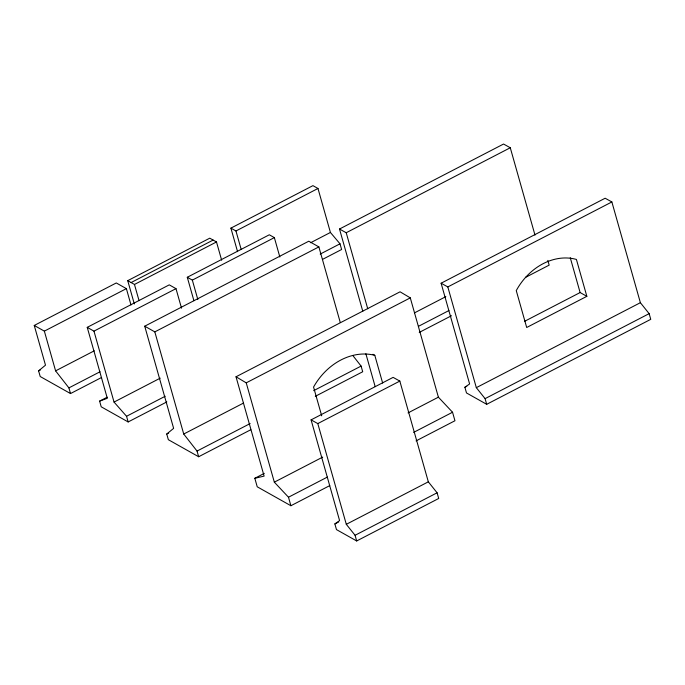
<?xml version="1.0" encoding="UTF-8"?>
<svg xmlns="http://www.w3.org/2000/svg" width="685" height="685" viewBox="0 0 685 685"><rect width="100%" height="100%" fill="white"/><g stroke="black" fill="none" stroke-linecap="round" stroke-linejoin="round"><path stroke-width="1.03" d="M101.628 377.452L70.512 393.567L40.209 376.519L38.6 370.85L45.493 365.173L34.25 325.452L116.279 282.956L126.382 288.642L130.989 304.936M250.804 429.726L198.65 456.741L168.347 439.701L166.738 434.025L173.63 428.356L144.723 326.197L308.772 241.214L318.876 246.9L340.265 322.498M464.884 387.273L469.61 383.951L441.106 283.213L605.155 198.23L611.868 201.955L640.381 302.693L649.14 313.653L650.75 319.33L486.692 404.313L466.494 392.95L464.884 387.273L466.785 386.289M334.871 523.922L339.589 520.6L311.084 419.871L393.113 377.375L399.826 381.091L428.33 481.829L437.099 492.798L438.708 498.474L356.679 540.962L336.472 529.599L334.871 523.922L338.638 521.97M134.328 303.969L127.735 280.662L209.764 238.175L216.494 241.959L221.657 260.206M237.558 251.66L230.905 228.131L312.934 185.644L317.977 188.478L330.427 232.463L340.008 243.817L341.618 249.494L322.763 259.264M131.1 282.554L213.129 240.067M230.905 228.131L235.957 230.973L317.977 188.478M34.25 325.452L44.354 331.129L126.382 288.642M127.735 280.662L134.465 284.455L216.494 241.959M166.815 401.924L128.155 421.951L101.217 406.804L99.616 401.127L107.305 398.293L87.235 327.353L169.263 284.857L175.994 288.65L181.525 308.181M193.915 300.715L187.288 277.271L269.316 234.784L274.36 237.618L279.84 256.986M87.235 327.353L93.965 331.138L175.994 288.65M187.288 277.271L192.339 280.114L274.36 237.618M38.6 370.85L40.492 369.866M70.512 393.567L68.902 387.89L55.596 370.859L94.247 350.831M310.63 242.721L330.427 232.463M362.776 311.255L339.503 229.021L503.561 144.038L510.274 147.755L535.002 235.126M144.723 326.197L154.819 331.882L318.876 246.9M339.503 229.021L346.216 232.737L510.274 147.755M320.212 254.075L340.008 243.817M68.902 387.89L100.019 371.775M99.616 401.127L107.16 397.214M93.965 331.138L114.044 402.078L160.239 378.154M114.044 402.078L126.554 416.274L165.205 396.255M329.776 485.596L290.894 505.735L257.226 486.795L254.82 478.284L264.119 476.109L236.017 376.784L400.066 291.81L410.289 297.864L438.391 397.18L452.545 412.242L454.951 420.753L416.069 440.892M236.017 376.784L246.232 382.846L410.289 297.864M441.106 283.213L447.819 286.929L611.868 201.955M166.738 434.025L168.638 433.04M414.553 312.839L445.849 296.631M198.65 456.741L197.04 451.072L183.726 434.033L243.475 403.088M418.578 326.265L448.923 310.545M419.237 332.43L451.483 315.734M525.446 277.416L549.156 265.129L547.82 260.403M197.04 451.072L250.145 423.561M313.679 390.647L361.098 366.09L352.852 355.541M315.288 396.324L362.707 371.758L361.098 366.09M311.084 419.871L317.797 423.587L399.826 381.091M524.667 321.274L580.118 292.546L586.848 296.331L526.697 327.49L516.259 290.603A56.684 46.032 -60.6 0 1 576.41 259.444L586.848 296.331M254.82 478.284L264.299 473.369M246.232 382.846L274.334 482.163L322.703 457.109M408.046 412.901L438.391 397.18M486.692 404.313L485.091 398.636L476.323 387.667L640.381 302.693M274.334 482.163L288.488 497.224L327.37 477.085M413.663 432.381L452.545 412.242M485.091 398.636L649.14 313.653M356.679 540.962L355.07 535.285L346.302 524.325L428.33 481.829M355.07 535.285L437.099 492.798M372.974 354.299L374.806 355.335L382.658 383.069M570.262 257.706L580.118 292.546M447.819 286.929L476.323 387.667M346.216 232.737L367.742 308.798M365.876 353.76L375.175 386.64M321.702 415.829L313.559 387.059A58.901 47.839 -60.6 0 1 374.806 355.335M317.797 423.587L346.302 524.325M235.957 230.973L241.163 249.383M288.488 497.224L290.894 505.735M192.339 280.114L197.819 299.473M154.819 331.882L183.726 434.033M134.465 284.455L139.055 300.664M126.554 416.274L128.155 421.951M44.354 331.129L55.596 370.859"/></g></svg>
